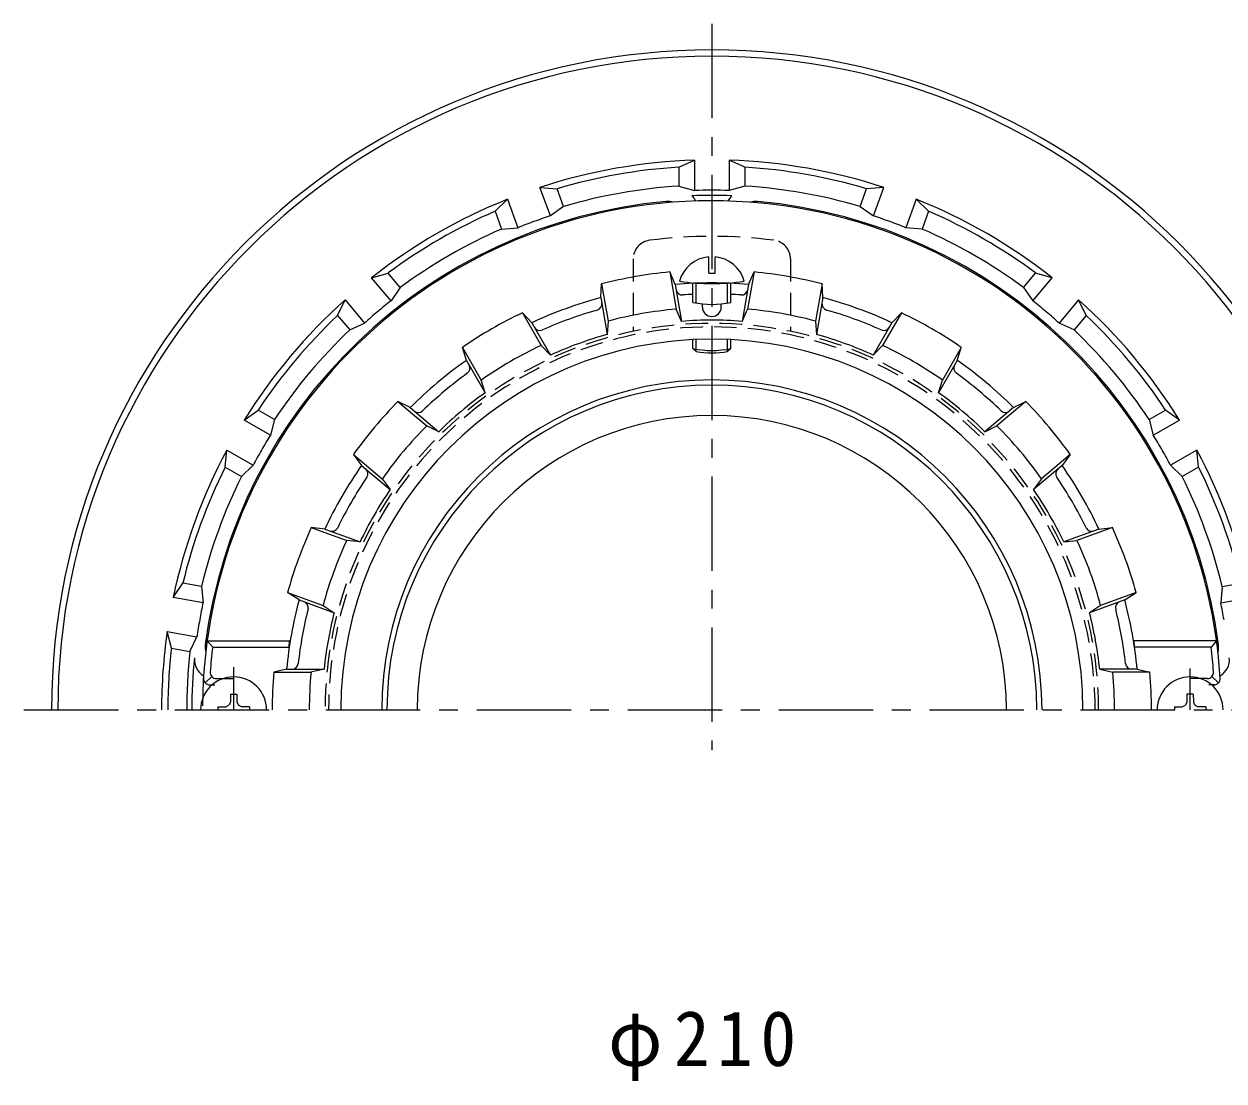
# Model space of a CAD drawing. Units: millimetres, scale not verified. Extents: x -270 to 229, y -348 to 357.
# Drawn here: x -143.6 to 47.2, y 188.5 to 356.6 of the extents above; entities that cross this region are included whole.
import ezdxf

# ---------------------------------------------------------------- set-up
doc = ezdxf.new("R2010")
doc.units = ezdxf.units.MM
doc.header["$LTSCALE"] = 3
for name, pattern in [('CHAIN1', [8, 5, -1, 1, -1]), ('DASHED1', [1.8, 1.2, -0.6]), ('DOUBLE_CHAIN1', [8.8, 5, -1, 0.6, -0.6, 0.6, -1])]:
    doc.linetypes.add(name, pattern=pattern)
for name, color, linetype, lineweight in [('0-0_通り芯', 3, 'Continuous', 9), ('0-2_仕上', 6, 'Continuous', 9), ('0-4_その他', 7, 'Continuous', 9), ('0-6_ハッチ', 2, 'DOUBLE_CHAIN1', 9)]:
    doc.layers.add(name, color=color, linetype=linetype, lineweight=lineweight)
doc.styles.add('ＭＳ ゴシック', font='')
doc.styles.get('ＭＳ ゴシック').set_extended_font_data('MS Gothic')

msp = doc.modelspace()

# ---------------------------------------------------------------- linework, layer by layer
at = {"layer": '0-0_通り芯', "linetype": 'CHAIN1'}
for p, q in [((-34.26, 356.62), (-34.26, 241.081)), ((-143.633, 247.492), (79.394, 247.492))]:
    msp.add_line(p, q, dxfattribs=at)
at = {"layer": '0-0_通り芯'}
for p, q in [((-39.51, 333.832), (-37.01, 334.949)), ((-37.01, 334.949), (-37.01, 330.136)), ((-31.51, 334.949), (-31.51, 330.136)), ((-29.01, 333.832), (-31.51, 334.949)), ((-39.51, 333.832), (-39.51, 330.827)), ((-29.01, 333.832), (-29.01, 330.827)), ((-59.941, 326.092), (-61.588, 330.615)), ((-61.588, 330.615), (-58.856, 330.421)), ((-57.828, 327.597), (-58.856, 330.421)), ((-39.51, 330.827), (-37.01, 330.136)), ((-29.01, 330.827), (-31.51, 330.136)), ((-10.691, 327.597), (-9.663, 330.421)), ((-6.932, 330.615), (-9.663, 330.421)), ((-8.578, 326.092), (-6.932, 330.615)), ((-68.723, 326.83), (-66.756, 328.734)), ((-66.756, 328.734), (-65.11, 324.211)), ((-1.764, 328.734), (-3.41, 324.211)), ((0.204, 326.83), (-1.764, 328.734)), ((-68.723, 326.83), (-67.695, 324.005)), ((-57.828, 327.597), (-59.941, 326.092)), ((-10.691, 327.597), (-8.578, 326.092)), ((0.204, 326.83), (-0.824, 324.005)), ((-67.695, 324.005), (-65.11, 324.211)), ((-0.824, 324.005), (-3.41, 324.211)), ((-88.369, 316.255), (-85.737, 317.007)), ((-83.805, 314.705), (-85.737, 317.007)), ((15.285, 314.705), (17.217, 317.007)), ((19.85, 316.255), (17.217, 317.007)), ((-85.276, 312.569), (-88.369, 316.255)), ((16.756, 312.569), (19.85, 316.255)), ((-83.805, 314.705), (-85.276, 312.569)), ((15.285, 314.705), (16.756, 312.569)), ((-93.78, 310.258), (-92.582, 312.72)), ((-92.582, 312.72), (-89.489, 309.033)), ((24.063, 312.72), (20.969, 309.033)), ((25.261, 310.258), (24.063, 312.72)), ((-93.78, 310.258), (-91.848, 307.955)), ((25.261, 310.258), (23.329, 307.955)), ((-91.848, 307.955), (-89.489, 309.033)), ((23.329, 307.955), (20.969, 309.033)), ((-108.624, 293.602), (-106.408, 295.209)), ((-103.805, 293.706), (-106.408, 295.209)), ((35.285, 293.706), (37.888, 295.209)), ((40.105, 293.602), (37.888, 295.209)), ((-104.456, 291.196), (-108.624, 293.602)), ((-103.805, 293.706), (-104.456, 291.195)), ((35.285, 293.706), (35.937, 291.195)), ((35.937, 291.196), (40.105, 293.602)), ((-111.658, 286.116), (-111.375, 288.839)), ((-111.375, 288.839), (-107.206, 286.432)), ((42.855, 288.839), (38.687, 286.432)), ((43.138, 286.116), (42.855, 288.839)), ((-109.055, 284.613), (-107.206, 286.432)), ((40.535, 284.613), (38.687, 286.432)), ((-111.658, 286.116), (-109.055, 284.613)), ((43.138, 286.116), (40.535, 284.613)), ((-119.91, 265.387), (-118.377, 267.655)), ((-115.417, 267.133), (-118.377, 267.655)), ((-115.417, 267.133), (-115.171, 264.551)), ((46.897, 267.133), (46.651, 264.551)), ((46.897, 267.133), (49.857, 267.655)), ((-115.171, 264.551), (-119.91, 265.387)), ((46.651, 264.551), (51.391, 265.387)), ((-120.865, 259.97), (-116.126, 259.135)), ((-120.2, 257.315), (-120.865, 259.97)), ((-117.24, 256.793), (-116.126, 259.135)), ((-120.2, 257.315), (-117.24, 256.793))]:
    msp.add_line(p, q, dxfattribs=at)
for centre, radius, start, end in [((-34.26, 247.492), 105, 0, 180), ((-34.26, 247.492), 104, 0, 180), ((-34.26, 247.492), 87.5, 91.80103, 108.19896), ((-34.26, 247.492), 87.5, 71.80104, 88.19897), ((-34.26, 247.492), 86.5, 93.47961, 106.52036), ((-34.26, 247.492), 86.5, 73.47964, 86.52039), ((-34.26, 247.492), 83.5, 93.6048, 106.39519), ((-34.26, 247.492), 82.69, 88.09418, 91.90582), ((-34.26, 247.492), 83.5, 73.60481, 86.3952), ((-34.26, 247.492), 81.222, 95.13423, 172.65509), ((-34.26, 247.492), 87.5, 111.80103, 128.19896), ((-41.26, 325.4), 3, 72.56505, 95.13419), ((-34.26, 247.492), 81.867, 87.78403, 92.21597), ((-40.674, 326.307), 4.416, 29.04991, 42.62891), ((-27.845, 326.307), 4.416, 137.37109, 150.94998), ((-27.26, 325.4), 3, 84.86581, 107.43559), ((-34.26, 247.492), 81.222, 7.34491, 84.86577), ((-34.26, 247.492), 87.5, 51.80104, 68.19897), ((-34.26, 247.492), 86.5, 113.47961, 126.52036), ((-34.26, 247.492), 86.5, 53.47964, 66.52039), ((-34.26, 247.492), 82.69, 110, 111.90582), ((-34.26, 247.492), 82.69, 108.09416, 109.99998), ((-34.26, 247.492), 82.69, 70.00002, 71.90584), ((-34.26, 247.492), 82.69, 68.09418, 70), ((-34.26, 247.492), 83.5, 113.6048, 126.39519), ((-34.26, 247.492), 83.5, 53.60481, 66.3952), ((-34.26, 247.492), 87.5, 131.80103, 148.19896), ((-34.26, 247.492), 82.69, 128.09416, 129.99998), ((-34.26, 247.492), 82.69, 50.00002, 51.90584), ((-34.26, 247.492), 87.5, 31.80104, 48.19897), ((-34.26, 247.492), 86.5, 133.47961, 146.52036), ((-34.26, 247.492), 82.69, 130, 131.90582), ((-34.26, 247.492), 82.69, 48.09418, 50), ((-34.26, 247.492), 86.5, 33.47964, 46.52039), ((-34.26, 247.492), 83.5, 133.6048, 146.39519), ((-34.26, 247.492), 83.5, 33.60481, 46.3952), ((-34.26, 247.492), 52.5, 0, 180), ((-34.26, 247.492), 51.667, 0, 180), ((-34.26, 247.492), 82.69, 148.09416, 149.99998), ((-34.26, 247.492), 82.69, 30.00002, 31.90584), ((-34.26, 247.492), 87.5, 151.80103, 168.19896), ((-34.26, 247.492), 82.69, 150, 151.90582), ((-34.26, 247.492), 82.69, 28.09418, 30), ((-34.26, 247.492), 87.5, 11.80104, 28.19897), ((-34.26, 247.492), 86.5, 153.47961, 166.52036), ((-34.26, 247.492), 83.5, 153.6048, 166.39519), ((-34.26, 247.492), 83.5, 13.60481, 26.3952), ((-34.26, 247.492), 86.5, 13.47964, 26.52039), ((-34.26, 247.492), 82.69, 168.09416, 169.99998), ((-34.26, 247.492), 82.69, 10.00002, 11.90584), ((-34.26, 247.492), 82.69, 170, 171.90582), ((-34.26, 247.492), 87.5, 171.80103, 180), ((-111.839, 257.492), 3, 172.65503, 195.22437), ((43.32, 257.492), 3, 344.77563, 7.34497), ((-34.26, 247.492), 86.5, 173.47961, 180), ((-34.26, 247.492), 83.5, 173.6048, 180), ((-34.26, 247.492), 82.69, 174.2384, 180), ((-113.547, 255.492), 3, 174.23843, 239.30704), ((45.027, 255.492), 3, 300.69263, 5.76157)]:
    msp.add_arc(centre, radius, start, end, dxfattribs=at)
at = {"layer": '0-2_仕上'}
for p, q in [((-34.76, 316.966), (-34.76, 319.583)), ((-33.76, 316.966), (-33.76, 319.583)), ((-40.102, 315.177), (-40.961, 317.17)), ((-40.961, 317.17), (-39.919, 311.263)), ((-34.76, 316.966), (-33.76, 316.966)), ((-27.558, 317.17), (-28.6, 311.263)), ((-28.417, 315.177), (-27.558, 317.17)), ((-51.919, 313.093), (-51.794, 315.26)), ((-51.794, 315.26), (-50.752, 309.353)), ((-40.102, 315.177), (-39.069, 309.318)), ((-37.26, 312.327), (-37.26, 315.446)), ((-36.76, 312.231), (-36.76, 315.405)), ((-31.76, 312.231), (-31.76, 315.405)), ((-31.26, 312.327), (-31.26, 315.446)), ((-31.259, 312.327), (-31.259, 315.446)), ((-28.417, 315.177), (-29.45, 309.318)), ((-16.725, 315.26), (-17.767, 309.353)), ((-16.6, 313.093), (-16.725, 315.26)), ((-51.919, 313.093), (-50.886, 307.234)), ((-16.6, 313.093), (-17.633, 307.234)), ((-39.069, 309.318), (-39.919, 311.263)), ((-35.76, 311.577), (-35.76, 312.092)), ((-32.76, 311.577), (-32.76, 312.092)), ((-29.45, 309.318), (-28.6, 311.263)), ((-62.899, 309.097), (-64.388, 310.676)), ((-64.388, 310.676), (-61.389, 305.481)), ((-50.752, 309.353), (-50.886, 307.234)), ((-17.767, 309.353), (-17.633, 307.234)), ((-4.131, 310.676), (-7.13, 305.481)), ((-5.62, 309.097), (-4.131, 310.676)), ((-62.899, 309.097), (-59.924, 303.945)), ((-5.62, 309.097), (-8.595, 303.945)), ((-59.924, 303.945), (-61.389, 305.481)), ((-37.26, 304.994), (-37.26, 306.418)), ((-36.76, 304.494), (-36.76, 306.441)), ((-31.76, 304.494), (-31.76, 306.441)), ((-31.26, 304.994), (-31.26, 306.418)), ((-8.595, 303.945), (-7.13, 305.481)), ((-73.906, 305.182), (-70.915, 299.981)), ((-73.291, 303.097), (-73.906, 305.182)), ((-37.26, 304.994), (-36.76, 304.494)), ((-31.26, 304.994), (-31.76, 304.494)), ((5.387, 305.182), (2.396, 299.981)), ((4.772, 303.097), (5.387, 305.182)), ((-73.291, 303.097), (-70.317, 297.945)), ((4.772, 303.097), (1.798, 297.945)), ((-70.317, 297.945), (-70.915, 299.981)), ((1.798, 297.945), (2.396, 299.981)), ((-82.242, 295.586), (-84.181, 296.561)), ((-84.181, 296.561), (-79.586, 292.705)), ((15.663, 296.561), (11.067, 292.705)), ((13.723, 295.586), (15.663, 296.561)), ((-82.242, 295.586), (-77.684, 291.762)), ((13.723, 295.586), (9.166, 291.762)), ((-77.684, 291.762), (-79.586, 292.705)), ((9.166, 291.762), (11.067, 292.705)), ((-91.252, 288.135), (-89.955, 286.394)), ((-91.252, 288.135), (-86.657, 284.279)), ((22.733, 288.135), (18.138, 284.279)), ((22.733, 288.135), (21.436, 286.394)), ((-89.955, 286.394), (-85.398, 282.57)), ((21.436, 286.394), (16.879, 282.57)), ((-86.657, 284.279), (-85.398, 282.57)), ((18.138, 284.279), (16.879, 282.57)), ((-97.953, 276.528), (-92.316, 274.476)), ((-95.797, 276.275), (-97.953, 276.528)), ((-95.797, 276.275), (-90.207, 274.24)), ((27.279, 276.275), (21.688, 274.24)), ((29.435, 276.528), (23.797, 274.476)), ((27.279, 276.275), (29.435, 276.528)), ((-90.207, 274.24), (-92.316, 274.476)), ((21.688, 274.24), (23.797, 274.476)), ((-99.902, 264.999), (-94.311, 262.964)), ((-96.079, 264.139), (-94.311, 262.964)), ((31.383, 264.999), (25.792, 262.964)), ((27.56, 264.139), (25.792, 262.964)), ((-114.509, 258.492), (-113.632, 257.492)), ((-114.509, 258.492), (-101.398, 258.492)), ((45.99, 258.492), (32.879, 258.492)), ((45.99, 258.492), (45.113, 257.492)), ((-101.884, 253.992), (-103.909, 253.492)), ((-101.884, 253.992), (-95.931, 253.992)), ((-95.931, 253.992), (-97.999, 253.492)), ((27.412, 253.992), (29.48, 253.492)), ((33.365, 253.992), (27.412, 253.992)), ((33.365, 253.992), (35.39, 253.492)), ((-113.765, 252.812), (-114.83, 251.805)), ((-113.031, 252.492), (-110.259, 252.492)), ((-103.909, 253.492), (-97.999, 253.492)), ((35.39, 253.492), (29.48, 253.492)), ((44.512, 252.492), (41.741, 252.492)), ((45.246, 252.812), (46.311, 251.805)), ((-114.103, 251.492), (-113.301, 251.492)), ((45.584, 251.492), (44.782, 251.492))]:
    msp.add_line(p, q, dxfattribs=at)
at = {"layer": '0-2_仕上', "color": 4, "linetype": 'CHAIN1'}
for p, q in [((-110.301, 254.304), (-110.301, 247.492)), ((41.782, 247.492), (41.782, 254.069))]:
    msp.add_line(p, q, dxfattribs=at)
at = {"layer": '0-2_仕上', "color": 4}
for p, q in [((-110.798, 249.992), (-110.819, 248.741)), ((42.278, 249.992), (42.3, 248.741)), ((-111.551, 248.01), (-111.052, 248.243)), ((-110.819, 248.741), (-111.052, 248.243)), ((-109.783, 248.741), (-109.55, 248.243)), ((-109.052, 248.01), (-109.55, 248.243)), ((40.532, 248.01), (41.031, 248.243)), ((41.263, 248.741), (41.031, 248.243)), ((42.3, 248.741), (42.533, 248.243)), ((43.031, 248.01), (42.533, 248.243)), ((-112.801, 247.988), (-111.551, 248.01)), ((-112.801, 247.988), (-112.801, 247.492)), ((-107.801, 247.988), (-109.052, 248.01)), ((-107.801, 247.988), (-107.801, 247.492)), ((39.282, 247.988), (40.532, 248.01)), ((39.282, 247.988), (39.282, 247.492)), ((44.282, 247.988), (43.031, 248.01)), ((44.282, 247.988), (44.282, 247.492))]:
    msp.add_line(p, q, dxfattribs=at)
at = {"layer": '0-2_仕上'}
for points in [[(-99.902, 264.999), (-101.716, 266.191), (-96.079, 264.139)], [(31.383, 264.999), (33.197, 266.191), (27.56, 264.139)], [(-113.632, 257.492), (-101.456, 257.492), (-101.398, 258.492)], [(45.113, 257.492), (32.937, 257.492), (32.879, 258.492)]]:
    msp.add_lwpolyline(points, dxfattribs=at)
at = {"layer": '0-2_仕上', "color": 4}
for points in [[(-110.798, 249.992), (-109.805, 249.992), (-109.783, 248.741)], [(42.278, 249.992), (41.285, 249.992), (41.263, 248.741)]]:
    msp.add_lwpolyline(points, dxfattribs=at)
at = {"layer": '0-2_仕上'}
for centre, radius, start, end in [((-34.259, 247.492), 81, 3.58333, 179.52999), ((-34.26, 314.258), 5.348, 95.36397, 164.22838), ((-34.26, 314.258), 5.348, 15.77162, 84.63603), ((-34.259, 247.492), 70, 95.49356, 104.50647), ((-34.259, 247.492), 70, 79.99998, 84.50644), ((-34.259, 247.492), 67.937, 90.00026, 94.9332), ((-34.26, 348.578), 33.267, 261.09943, 278.90057), ((-34.259, 247.492), 67.937, 85.0668, 90), ((-34.259, 247.492), 70, 75.49353, 79.99998), ((-34.259, 247.492), 67.937, 105.06685, 114.93318), ((-38.969, 314.511), 1, 189.99979, 274.01941), ((-34.259, 247.492), 66.184, 92.59828, 94.01942), ((-34.259, 247.492), 66.184, 85.98058, 87.40178), ((-29.55, 314.511), 1, 265.98059, 350.00021), ((-34.259, 247.492), 67.937, 65.06682, 74.93315), ((-34.259, 247.492), 66.184, 105.98062, 114.01942), ((-52.756, 312.08), 1, 285.98038, 9.99979), ((-34.259, 247.492), 64.021, 95.07172, 104.92831), ((-34.26, 326.521), 14.507, 258.06526, 281.93474), ((-34.26, 311.594), 1.5, 180.67036, 359.32964), ((-34.259, 247.492), 64.021, 80.00001, 84.92828), ((-15.763, 312.08), 1, 170.00021, 254.01962), ((-34.259, 247.492), 66.184, 65.98058, 74.01938), ((-34.259, 247.492), 70, 115.49359, 124.49811), ((-34.259, 247.492), 62.013, 90, 94.44771), ((-34.259, 247.492), 62.013, 85.55229, 90), ((-34.259, 247.492), 64.021, 75.07169, 80.00001), ((-34.259, 247.492), 70, 55.50189, 64.50641), ((-61.606, 308.858), 1, 209.99968, 294.02031), ((-34.259, 247.492), 62.013, 105.55231, 114.44772), ((-34.259, 247.492), 62.013, 65.55228, 74.44769), ((-6.912, 308.858), 1, 245.97969, 330.00032), ((-34.259, 247.492), 59, 0, 180), ((-34.259, 247.492), 64.021, 115.07175, 124.92827), ((-34.259, 247.492), 64.021, 55.07173, 64.92825), ((-34.26, 319.187), 14.507, 258.06526, 281.93474), ((-34.26, 319.187), 14.905, 260.34387, 279.65613), ((-34.259, 247.492), 67.937, 125.06685, 134.9332), ((-73.731, 301.858), 1, 305.98123, 30.00055), ((5.212, 301.858), 1, 149.99945, 234.01877), ((-34.259, 247.492), 67.937, 45.0668, 54.93315), ((-34.259, 247.492), 66.184, 125.98061, 134.01942), ((-34.259, 247.492), 66.184, 45.98058, 54.01939), ((-34.259, 247.492), 62.013, 125.55231, 134.44772), ((-34.259, 247.492), 62.013, 45.55228, 54.44769), ((-34.259, 247.492), 70, 135.49358, 144.50645), ((-34.259, 247.492), 70, 35.49355, 44.50642), ((-80.946, 295.804), 1, 229.99983, 314.01953), ((12.427, 295.804), 1, 225.98047, 310.00017), ((-34.259, 247.492), 64.021, 135.07175, 144.9283), ((-34.259, 247.492), 64.021, 35.0717, 44.92825), ((-34.259, 247.492), 67.937, 145.06683, 154.9332), ((-34.259, 247.492), 67.937, 25.0668, 34.93317), ((-34.259, 247.492), 66.184, 145.98059, 154.01941), ((-89.945, 285.08), 1, 325.98128, 49.99983), ((21.426, 285.08), 1, 130.00017, 214.01872), ((-34.259, 247.492), 66.184, 25.98059, 34.01941), ((-34.259, 247.492), 62.013, 145.55231, 154.44772), ((-34.259, 247.492), 62.013, 25.55228, 34.44769), ((-34.259, 247.492), 70, 155.49356, 164.50645), ((-94.654, 276.923), 1, 250.00096, 334.01959), ((26.135, 276.923), 1, 205.98041, 289.99904), ((-34.259, 247.492), 70, 15.49355, 24.50644), ((-34.259, 247.492), 64.021, 155.07173, 164.9283), ((-34.259, 247.492), 64.021, 15.0717, 24.92827), ((-34.259, 247.492), 67.937, 165.06685, 174.50969), ((-34.259, 247.492), 66.184, 165.98061, 173.5905), ((-99.442, 263.767), 1, 345.98077, 70.00096), ((30.923, 263.767), 1, 109.99904, 194.01923), ((-34.259, 247.492), 66.184, 6.4095, 14.01939), ((-34.259, 247.492), 67.937, 5.49031, 14.93315), ((-34.259, 247.492), 62.013, 165.55231, 173.98338), ((-34.259, 247.492), 62.013, 6.01662, 14.44769), ((-34.259, 247.492), 80, 172.81924, 175.64423), ((-34.259, 247.492), 80, 4.35577, 7.18076), ((-101.023, 254.992), 1, 270, 353.5905), ((32.505, 254.992), 1, 186.4095, 270), ((-114.103, 252.492), 1, 176.41641, 270), ((-113.031, 253.492), 1, 175.64409, 270), ((-34.259, 247.492), 69.907, 175.07635, 180), ((-34.259, 247.492), 64.021, 174.62242, 180), ((-34.259, 247.492), 64.021, 0, 5.37758), ((-34.259, 247.492), 69.907, 0, 4.92365), ((44.512, 253.492), 1, 270, 4.35591), ((45.584, 252.492), 1, 270, 3.58359)]:
    msp.add_arc(centre, radius, start, end, dxfattribs=at)
at = {"layer": '0-2_仕上', "color": 4}
for centre in [(-110.301, 247.492), (41.782, 247.492)]:
    msp.add_arc(centre, 5.25, 0, 180, dxfattribs=at)
at = {"layer": '0-6_ハッチ', "linetype": 'DASHED1'}
for p, q in [((-46.76, 319.236), (-46.76, 307.708)), ((-21.76, 319.236), (-21.76, 307.708))]:
    msp.add_line(p, q, dxfattribs=at)
for centre, radius, start, end in [((-34.26, 243.328), 79.5, 82.86641, 97.13359), ((-43.76, 319.236), 3, 97.13364, 180), ((-24.76, 319.236), 3, 0, 82.86636), ((-34.26, 247.492), 61.5, 0, 180), ((-34.26, 247.492), 60.944, 0, 180)]:
    msp.add_arc(centre, radius, start, end, dxfattribs=at)
at = {"layer": '0-6_ハッチ', "linetype": 'Continuous'}
msp.add_arc((-34.26, 247.492), 46.843, 0, 180, dxfattribs=at)

# ---------------------------------------------------------------- texts
at = {"layer": '0-4_その他', "color": 2, "insert": (-50.76, 188.469), "char_height": 8.798, "attachment_point": 7, "style": 'ＭＳ ゴシック'}
msp.add_mtext('\\T1.21;\\W0.95;φ210', dxfattribs=at)

doc.saveas('drawing.dxf')
